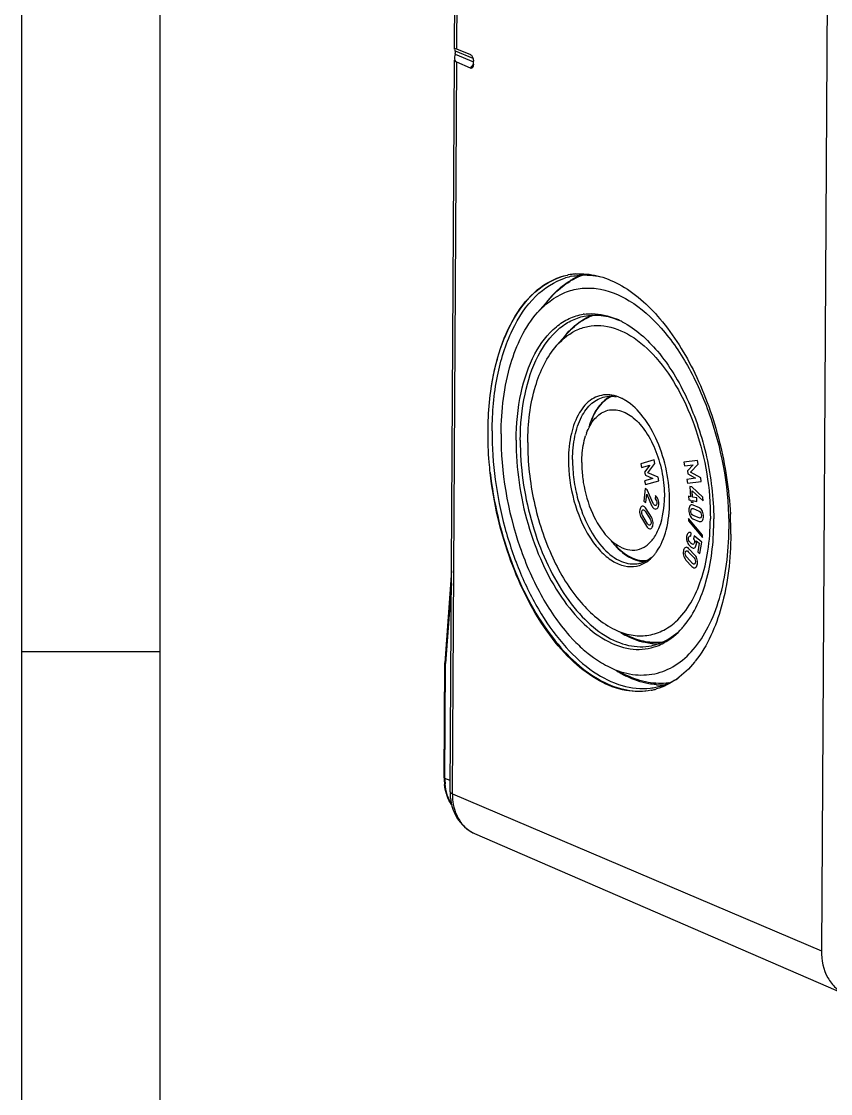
# Model space of a CAD drawing. Header units: millimetres. Extents: x 0 to 594, y 0 to 420.
# Drawn here: x 0 to 29.22, y 332.55 to 371.28 of the extents above; entities that cross this region are included whole.
import ezdxf

# ---------------------------------------------------------------- set-up
doc = ezdxf.new("R2010")
doc.units = ezdxf.units.MM
doc.header["$LTSCALE"] = 32.67
doc.layers.add('KASTEN_ABOX_DXF_CONTINUOUS_LINE', color=7, linetype='CONTINUOUS')
doc.layers.add('M-490-925-01-6274_DXF_FORMAT', color=7, linetype='CONTINUOUS')

msp = doc.modelspace()

# ---------------------------------------------------------------- linework, layer by layer
at = {"layer": 'KASTEN_ABOX_DXF_CONTINUOUS_LINE', "color": 7, "linetype": 'Continuous'}
for p, q in [((15.64124, 370.27862), (15.80109, 396.7928)), ((29.20977, 391.0433), (28.88822, 337.70749)), ((16.22388, 370.07868), (15.72297, 370.28459)), ((15.47953, 343.457), (15.63889, 369.88875)), ((16.22095, 369.59179), (15.72012, 369.81228)), ((18.63631, 360.76609), (19.11578, 361.30808)), ((19.33772, 359.58563), (19.72385, 360.02212)), ((15.5276, 351.43034), (15.28992, 348.11735)), ((21.43192, 349.31186), (21.93063, 349.07441)), ((15.26482, 343.96138), (15.28986, 348.11603)), ((15.28991, 348.11725), (15.28987, 348.11615)), ((21.24852, 347.95105), (21.86749, 347.65634)), ((16.35959, 341.95138), (29.7725, 336.12545))]:
    msp.add_line(p, q, dxfattribs=at)
at = {"layer": 'KASTEN_ABOX_DXF_CONTINUOUS_LINE', "color": 9, "linetype": 'Continuous'}
for p, q in [((15.72297, 370.28459), (15.88232, 396.71634)), ((15.66248, 370.10503), (16.32418, 369.82847)), ((15.66321, 370.22669), (16.30169, 369.95983)), ((16.24462, 370.05843), (16.22388, 370.07868)), ((15.56077, 343.38054), (15.72012, 369.81228)), ((16.22095, 369.59179), (16.32116, 369.72886)), ((15.52485, 350.97371), (15.31767, 348.08596)), ((15.29265, 343.93557), (15.31767, 348.08596)), ((15.48194, 343.85646), (15.29265, 343.93557)), ((15.56077, 343.38054), (28.88822, 337.70749))]:
    msp.add_line(p, q, dxfattribs=at)
at = {"layer": 'KASTEN_ABOX_DXF_CONTINUOUS_LINE', "color": 2, "linetype": 'Continuous'}
for p, q in [((22.84623, 355.4412), (22.36444, 355.30343)), ((22.36444, 355.30343), (22.39486, 355.17053)), ((22.39486, 355.17053), (22.69544, 355.25649)), ((22.69544, 355.25649), (22.50632, 355.00379)), ((22.61841, 354.97433), (22.875, 355.31552)), ((22.875, 355.31552), (22.84623, 355.4412)), ((24.4173, 355.42129), (23.91972, 355.3612)), ((23.91972, 355.3612), (23.94359, 355.22698)), ((23.94359, 355.22698), (24.25403, 355.26447)), ((24.25403, 355.26447), (24.04812, 355.04729)), ((24.1606, 355.00132), (24.43988, 355.29436)), ((24.43988, 355.29436), (24.4173, 355.42129)), ((22.50632, 355.00379), (22.53165, 354.89314)), ((22.53165, 354.89314), (22.80544, 354.77602)), ((22.98885, 354.81822), (22.61841, 354.97433)), ((23.01763, 354.69254), (22.98885, 354.81822)), ((24.04812, 355.04729), (24.06799, 354.93554)), ((24.06799, 354.93554), (24.34034, 354.77922)), ((24.52921, 354.79211), (24.1606, 355.00132)), ((24.55179, 354.66518), (24.52921, 354.79211)), ((22.52428, 354.41234), (22.47092, 353.95021)), ((22.80544, 354.77602), (22.50541, 354.68766)), ((22.50541, 354.68766), (22.53584, 354.55477)), ((22.59335, 354.36382), (22.52428, 354.41234)), ((22.53584, 354.55477), (23.01763, 354.69254)), ((24.34034, 354.77922), (24.03034, 354.7393)), ((24.03034, 354.7393), (24.05421, 354.60508)), ((24.05421, 354.60508), (24.55179, 354.66518)), ((24.13996, 354.48071), (24.16743, 354.11293)), ((24.20996, 354.4673), (24.13996, 354.48071)), ((24.60297, 354.10105), (24.20996, 354.4673)), ((22.54422, 353.89872), (22.57992, 354.20792)), ((22.57992, 354.20792), (22.757, 353.80155)), ((22.808, 353.87035), (22.59335, 354.36382)), ((22.89428, 354.15243), (22.88086, 354.0362)), ((24.09068, 354.12764), (24.10013, 354.00121)), ((24.16743, 354.11293), (24.09068, 354.12764)), ((24.22026, 354.32939), (24.6135, 353.96011)), ((24.23743, 354.09952), (24.22026, 354.32939)), ((24.38667, 354.07094), (24.23743, 354.09952)), ((24.39611, 353.94451), (24.38667, 354.07094)), ((24.6135, 353.96011), (24.60297, 354.10105)), ((22.47092, 353.95021), (22.54422, 353.89872)), ((22.74867, 353.37483), (22.56319, 353.67477)), ((24.10013, 354.00121), (24.17688, 353.98651)), ((24.17688, 353.98651), (24.18217, 353.91574)), ((24.18217, 353.91574), (24.25216, 353.90233)), ((24.25216, 353.90233), (24.24688, 353.9731)), ((24.24688, 353.9731), (24.39611, 353.94451)), ((24.48226, 353.70997), (24.25196, 353.80739)), ((24.25529, 353.68235), (24.47698, 353.58857)), ((22.38738, 353.35095), (22.57286, 353.05101)), ((22.61378, 353.13835), (22.43522, 353.42709)), ((22.52227, 353.58743), (22.70083, 353.29869)), ((24.09374, 353.32964), (24.08625, 353.23883)), ((24.59712, 352.72614), (24.09374, 353.32964)), ((24.2481, 353.31923), (24.4784, 353.22181)), ((24.47507, 353.34685), (24.25338, 353.44063)), ((24.08625, 353.23883), (24.58962, 352.63532)), ((24.17189, 352.68972), (24.19035, 352.80211)), ((24.29314, 352.70117), (24.27575, 352.59523)), ((24.56668, 352.47641), (24.29314, 352.70117)), ((24.36253, 352.52392), (24.47673, 352.43008)), ((24.49815, 352.05911), (24.56668, 352.47641)), ((24.58962, 352.63532), (24.59712, 352.72614)), ((24.083, 352.12685), (24.28818, 351.90573)), ((24.32052, 352.00445), (24.10738, 352.23415)), ((24.47673, 352.43008), (24.4256, 352.11872)), ((24.4256, 352.11872), (24.49815, 352.05911)), ((23.99501, 351.82605), (24.20815, 351.59635)), ((24.23253, 351.70365), (24.02735, 351.92477))]:
    msp.add_line(p, q, dxfattribs=at)
at = {"layer": 'KASTEN_ABOX_DXF_CONTINUOUS_LINE', "color": 7, "linetype": 'Continuous'}
for centre, radius, start, end in [((15.81161, 369.79179), 0.51411, 354.359222, 359.940478), ((15.75314, 369.79652), 0.57261, 359.473969, 4.667904), ((20.18857, 359.83494), 2.33319, 94.145455, 97.833511), ((20.35133, 359.76924), 2.35501, 101.53709, 107.441545), ((20.18479, 359.86166), 2.3062, 100.627848, 101.526885), ((20.18588, 359.85555), 2.3124, 97.837076, 100.626519), ((21.12606, 359.7007), 2.55847, 120.414886, 121.167894), ((21.14747, 359.70974), 2.58077, 120.89977, 121.191184), ((21.12572, 359.74664), 2.53793, 118.163414, 120.906299), ((21.10181, 359.74253), 2.51011, 117.650708, 120.420884), ((21.07256, 359.84832), 2.4232, 110.74802, 118.19008), ((21.0449, 359.8548), 2.38426, 108.06671, 117.691249), ((22.14059, 358.6889), 4.01332, 141.30433, 145.232375), ((21.88567, 358.89118), 3.68789, 138.879907, 141.28112), ((21.77358, 358.98812), 3.5397, 138.07787, 138.868659), ((20.58704, 358.8162), 1.91091, 97.973453, 98.973972), ((21.27826, 358.88687), 1.90533, 110.611754, 114.403964), ((21.25899, 358.88741), 1.87918, 107.995268, 114.024995), ((20.3774, 357.92995), 2.83029, 64.531512, 67.301996), ((20.32729, 357.82308), 2.94832, 63.86675, 64.545442), ((20.29188, 357.75135), 3.02831, 62.371247, 63.86305), ((22.06823, 357.98463), 3.11588, 141.588204, 142.390498), ((21.73052, 356.81286), 1.02958, 115.0526, 123.54181), ((21.03674, 356.35945), 1.45674, 64.519784, 67.302778), ((21.00621, 356.29477), 1.52826, 63.038641, 64.529567), ((20.95085, 356.18868), 1.64792, 58.208821, 62.995575), ((23.32379, 355.81888), 2.9437, 160.8318, 164.146594), ((23.01833, 355.92443), 2.62052, 158.186196, 160.818925), ((22.60747, 355.59721), 2.34367, 159.815498, 162.250203), ((15.31306, 353.22932), 9.68964, 359.656195, 0.513114), ((12.70478, 352.81385), 12.91321, 2.289026, 2.954508), ((13.00143, 352.8247), 12.61636, 0.538774, 2.293612), ((13.363, 352.82892), 12.25476, 359.656116, 0.534959), ((23.76803, 354.45095), 3.13536, 217.928685, 218.478747), ((21.57183, 353.08031), 1.66651, 320.832983, 324.986913), ((22.51142, 352.74677), 0.94362, 270.725139, 274.548347), ((21.73065, 352.94743), 1.45938, 315.924711, 318.5209), ((21.66849, 353.00246), 1.5424, 318.518845, 320.807213), ((22.0102, 352.57861), 0.99291, 281.717267, 293.996799), ((21.62268, 351.34755), 2.98827, 318.503129, 320.107514), ((21.56199, 351.39859), 3.06756, 320.103126, 320.685879), ((24.49345, 353.28682), 6.29965, 222.605712, 222.925814), ((23.33302, 351.90949), 3.1902, 238.000961, 241.114349), ((22.91581, 350.76395), 1.96104, 265.554728, 268.354505), ((22.91435, 350.70222), 1.89929, 268.344868, 273.887447), ((23.61747, 351.19511), 3.98136, 237.955257, 241.313174), ((21.32829, 350.54972), 3.833, 321.013624, 321.579843), ((23.47681, 350.93949), 3.68959, 241.323904, 243.94525), ((22.4377, 349.52962), 2.34495, 276.668219, 281.526308), ((22.28113, 349.38319), 2.30774, 281.528323, 285.062742), ((22.27905, 349.39085), 2.31568, 285.063143, 286.303124), ((23.09639, 349.76663), 2.44847, 265.869787, 266.765433), ((23.09351, 349.7007), 2.38248, 266.745153, 273.324866), ((17.34151, 343.94885), 2.07673, 179.6543, 180.411764), ((17.28888, 343.94761), 2.02409, 180.38733, 186.395063), ((17.52181, 343.44461), 2.04231, 179.652336, 181.935926)]:
    msp.add_arc(centre, radius, start, end, dxfattribs=at)
at = {"layer": 'KASTEN_ABOX_DXF_CONTINUOUS_LINE', "color": 9, "linetype": 'Continuous'}
msp.add_arc((17.34923, 343.92234), 2.05663, 179.631497, 185.217747, dxfattribs=at)
at = {"layer": 'KASTEN_ABOX_DXF_CONTINUOUS_LINE', "color": 7, "linetype": 'Continuous'}
for centre, major_axis, ratio, start_param, end_param in [((16.08913, 369.92823), (0.44403, -0.36488), 0.16073275, 2.6592554, 3.58735555), ((16.09147, 370.31614), (0.39976, 0.48647), 0.43406728, 2.3345017, 3.26260184)]:
    msp.add_ellipse(centre, major_axis=major_axis, ratio=ratio, start_param=start_param, end_param=end_param, dxfattribs=at)
for points, knots in [([(15.66248, 370.10503), (15.66578, 370.11596), (15.6749, 370.15507), (15.67887, 370.20163), (15.66321, 370.22669)], [0, 0, 0, 0, 0.27871812, 1, 1, 1, 1]), ([(16.24802, 370.06183), (16.27449, 370.03585), (16.30668, 369.96039), (16.32054, 369.88398), (16.32384, 369.84312)], [0, 0, 0, 0, 0.47501473, 1, 1, 1, 1]), ([(16.28446, 369.61492), (16.27713, 369.60481), (16.2589, 369.58622), (16.23159, 369.5871), (16.22095, 369.59179)], [0, 0, 0, 0, 0.51784425, 1, 1, 1, 1]), ([(16.29394, 369.63023), (16.2925, 369.62753), (16.28951, 369.62231), (16.28619, 369.6173), (16.28446, 369.61492)], [0, 0, 0, 0, 0.50923376, 1, 1, 1, 1]), ([(20.01991, 362.16202), (20.27628, 362.18062), (20.82065, 362.12902), (21.32434, 361.92498), (21.57075, 361.7924)], [0, 0, 0, 0, 0.47879983, 1, 1, 1, 1]), ([(16.94627, 357.91347), (17.01726, 358.43939), (17.23403, 359.41787), (17.81038, 360.70265), (18.61021, 361.65227), (19.30312, 362.01509), (19.64744, 362.1029)], [0, 0, 0, 0, 0.30307291, 0.56855724, 0.79706812, 1, 1, 1, 1]), ([(16.94656, 357.91839), (17.01949, 358.45639), (17.23818, 359.45539), (17.83198, 360.75965), (18.65771, 361.70966), (19.37289, 362.04974), (19.72395, 362.12134)], [0, 0, 0, 0, 0.30538294, 0.57131988, 0.79846891, 1, 1, 1, 1]), ([(16.99802, 356.49134), (17.00202, 357.15476), (17.11183, 358.4057), (17.62285, 360.08464), (18.44647, 361.36678), (19.24423, 361.88994), (19.64546, 362.01597)], [0, 0, 0, 0, 0.3071077, 0.57734517, 0.80532102, 1, 1, 1, 1]), ([(19.11589, 361.30821), (19.16781, 361.36688), (19.37422, 361.58517), (19.6119, 361.77492), (19.80193, 361.88986)], [0, 0, 0, 0, 0.26075737, 1, 1, 1, 1]), ([(19.13985, 361.35306), (19.1908, 361.4098), (19.39342, 361.62123), (19.62561, 361.80526), (19.8109, 361.91744)], [0, 0, 0, 0, 0.26038319, 1, 1, 1, 1]), ([(19.88033, 362.07666), (19.96459, 362.09385), (20.31129, 362.14504), (20.66811, 362.11716), (20.92569, 362.05925)], [0, 0, 0, 0, 0.24570803, 1, 1, 1, 1]), ([(21.57075, 361.7924), (22.13998, 361.48612), (23.22585, 360.50148), (24.43399, 358.52873), (25.28667, 356.11895), (25.55499, 354.3676), (25.60082, 353.47944)], [0, 0, 0, 0, 0.20289229, 0.44782769, 0.72085696, 1, 1, 1, 1]), ([(18.63668, 360.7665), (18.90604, 361.07092), (19.40057, 361.4555), (20.17359, 361.66085), (20.99158, 361.65747), (22.06737, 361.22033), (23.20493, 360.18483), (24.19107, 358.72232), (25.21687, 356.32554), (25.55574, 354.29734), (25.54758, 352.94338)], [0, 0, 0, 0, 0.09410454, 0.13838712, 0.18324108, 0.28134131, 0.39836649, 0.53505318, 0.68653551, 1, 1, 1, 1]), ([(17.32061, 356.38188), (17.32576, 357.2364), (17.50191, 358.78958), (18.17677, 360.24671), (18.63668, 360.7665)], [0, 0, 0, 0, 0.55181796, 1, 1, 1, 1]), ([(17.86565, 356.15408), (17.86912, 356.72878), (17.97042, 357.80669), (18.43708, 359.23489), (19.10656, 360.14632), (19.76551, 360.56914), (20.11492, 360.67623), (20.28897, 360.70371)], [0, 0, 0, 0, 0.31088881, 0.58090234, 0.80528424, 0.90468268, 1, 1, 1, 1]), ([(18.01497, 356.15745), (18.01832, 356.71448), (18.11494, 357.76097), (18.55949, 359.15257), (19.19498, 360.05104), (19.82355, 360.48407), (20.15883, 360.60258), (20.32652, 360.63675)], [0, 0, 0, 0, 0.30968404, 0.57971817, 0.80511636, 0.90485651, 1, 1, 1, 1]), ([(19.62674, 359.92055), (19.68857, 359.99852), (19.93368, 360.27933), (20.24203, 360.50903), (20.49104, 360.62197)], [0, 0, 0, 0, 0.2668432, 1, 1, 1, 1]), ([(19.72419, 360.0225), (19.78069, 360.08636), (20.00508, 360.31838), (20.27687, 360.50712), (20.49391, 360.60379)], [0, 0, 0, 0, 0.26409845, 1, 1, 1, 1]), ([(20.32197, 360.70863), (20.41477, 360.72163), (20.80433, 360.74756), (21.19678, 360.65504), (21.46953, 360.54104)], [0, 0, 0, 0, 0.24067288, 1, 1, 1, 1]), ([(20.32652, 360.63675), (20.52737, 360.67767), (20.95932, 360.69247), (21.37303, 360.57529), (21.5749, 360.49092)], [0, 0, 0, 0, 0.48369052, 1, 1, 1, 1]), ([(19.33799, 359.58591), (19.55394, 359.82997), (19.95036, 360.13838), (20.57012, 360.30289), (21.2259, 360.30031), (22.08834, 359.94975), (23.00037, 359.1197), (23.79094, 357.94717), (24.6133, 356.02567), (24.885, 354.39966), (24.87846, 353.31419)], [0, 0, 0, 0, 0.09410618, 0.13838852, 0.18324152, 0.28134286, 0.39836557, 0.53505202, 0.68653668, 1, 1, 1, 1]), ([(21.69623, 360.43435), (22.1863, 360.17789), (23.11821, 359.33031), (24.13157, 357.62788), (24.81542, 355.56003), (24.99563, 354.06569), (25.00232, 353.3161)], [0, 0, 0, 0, 0.20367794, 0.45035255, 0.7239586, 1, 1, 1, 1]), ([(18.28292, 356.07083), (18.28705, 356.7559), (18.42826, 358.00106), (18.9693, 359.1692), (19.33799, 359.58591)], [0, 0, 0, 0, 0.55182577, 1, 1, 1, 1]), ([(16.8487, 356.48796), (16.84944, 356.61032), (16.8595, 357.08833), (16.89868, 357.56588), (16.94656, 357.91839)], [0, 0, 0, 0, 0.25592442, 1, 1, 1, 1]), ([(21.16091, 357.7987), (20.96736, 357.801), (20.54351, 357.6705), (20.08823, 357.12747), (19.81324, 356.35977), (19.75485, 355.77188), (19.75295, 355.45642)], [0, 0, 0, 0, 0.19367752, 0.41444633, 0.68435136, 1, 1, 1, 1]), ([(19.90227, 355.4598), (19.90397, 355.74175), (19.9524, 356.27141), (20.17918, 356.97596), (20.54645, 357.50168), (20.89991, 357.69191), (21.07232, 357.72708)], [0, 0, 0, 0, 0.31019077, 0.58065323, 0.80642066, 1, 1, 1, 1]), ([(21.1563, 357.65025), (21.09174, 357.60766), (20.8228, 357.38501), (20.65114, 357.06527), (20.55708, 356.81288)], [0, 0, 0, 0, 0.22307646, 1, 1, 1, 1]), ([(20.99153, 357.53351), (20.94983, 357.49314), (20.78009, 357.30552), (20.65776, 357.07863), (20.58546, 356.8982)], [0, 0, 0, 0, 0.22993263, 1, 1, 1, 1]), ([(21.07232, 357.72708), (21.1695, 357.74691), (21.30565, 357.75256), (21.43757, 357.73218), (21.47117, 357.72544)], [0, 0, 0, 0, 0.74322233, 1, 1, 1, 1]), ([(21.59884, 357.70338), (21.56266, 357.7185), (21.42212, 357.77059), (21.2716, 357.79738), (21.16091, 357.7987)], [0, 0, 0, 0, 0.26157898, 1, 1, 1, 1]), ([(23.40843, 353.9286), (23.41069, 354.30293), (23.33197, 355.05346), (23.00841, 356.10209), (22.51678, 356.98321), (22.06229, 357.43885), (21.81902, 357.58937)], [0, 0, 0, 0, 0.27201147, 0.5439085, 0.79212764, 1, 1, 1, 1]), ([(20.40774, 356.40588), (20.4777, 356.59604), (20.65063, 356.93232), (21.0963, 357.26866), (21.64281, 357.26922), (22.15019, 356.96308), (22.59152, 356.43934), (22.94165, 355.7429), (23.16767, 354.94362), (23.22198, 354.37907), (23.22029, 354.09839)], [0, 0, 0, 0, 0.1144324, 0.20889433, 0.29918217, 0.40460831, 0.5332289, 0.68195446, 0.84147711, 1, 1, 1, 1]), ([(16.92885, 354.98176), (16.91482, 355.10834), (16.86646, 355.60896), (16.84644, 356.11239), (16.8487, 356.48796)], [0, 0, 0, 0, 0.25322172, 1, 1, 1, 1]), ([(16.99802, 356.49134), (16.99095, 355.31889), (17.23223, 353.5522), (17.97349, 351.36359), (18.71202, 349.89682), (19.59442, 348.68156), (20.58077, 347.77946), (21.63169, 347.2399), (22.37247, 347.16107), (22.70999, 347.20054)], [0, 0, 0, 0, 0.29522947, 0.44203746, 0.58080081, 0.70709175, 0.81823972, 0.91443105, 1, 1, 1, 1]), ([(17.32061, 356.38188), (17.31229, 355.00165), (17.66398, 352.93492), (18.7261, 350.50864), (19.45294, 349.46129), (19.85672, 349.02228)], [0, 0, 0, 0, 0.52255363, 0.77418293, 1, 1, 1, 1]), ([(17.86565, 356.15408), (17.8595, 355.13421), (18.08357, 353.59983), (18.76845, 351.72374), (19.44353, 350.4975), (20.24207, 349.52156), (21.12569, 348.85182), (22.06141, 348.54043), (22.68117, 348.61865), (22.95045, 348.71925)], [0, 0, 0, 0, 0.30215399, 0.45127249, 0.5904233, 0.71483707, 0.82231308, 0.91483548, 1, 1, 1, 1]), ([(18.01497, 356.15745), (18.00916, 355.19362), (18.21223, 353.74203), (18.83499, 351.95178), (19.45316, 350.76211), (20.18918, 349.78954), (21.00881, 349.08568), (21.88008, 348.69306), (22.48318, 348.67661), (22.75326, 348.73164)], [0, 0, 0, 0, 0.29774077, 0.44542113, 0.5844014, 0.71011988, 0.82002823, 0.91485689, 1, 1, 1, 1]), ([(18.28292, 356.07083), (18.27861, 355.35503), (18.43767, 353.92357), (19.08579, 351.94521), (20.05778, 350.32692), (20.96091, 349.53606), (21.43248, 349.3116)], [0, 0, 0, 0, 0.27655651, 0.55143979, 0.79822085, 1, 1, 1, 1]), ([(20.23429, 355.3464), (20.23481, 355.43276), (20.24738, 355.75825), (20.3023, 356.08365), (20.37537, 356.31171)], [0, 0, 0, 0, 0.26504324, 1, 1, 1, 1]), ([(19.75295, 355.45642), (19.74994, 354.95635), (19.88801, 353.9732), (20.35019, 352.85553), (20.88142, 352.15318), (21.30688, 351.78852), (21.75899, 351.58547), (22.07182, 351.57754), (22.21184, 351.60639)], [0, 0, 0, 0, 0.29803613, 0.58416165, 0.70996334, 0.81992675, 0.91479701, 1, 1, 1, 1]), ([(19.90227, 355.4598), (19.90081, 355.21776), (19.93429, 354.72791), (20.1044, 353.89646), (20.43603, 353.02845), (20.96282, 352.24599), (21.5925, 351.73788), (22.0923, 351.65856), (22.30066, 351.70107)], [0, 0, 0, 0, 0.14795191, 0.298919, 0.51760591, 0.71138002, 0.87001799, 1, 1, 1, 1]), ([(20.23429, 355.3464), (20.23393, 355.2875), (20.23782, 355.04721), (20.26191, 354.80731), (20.29059, 354.62821)], [0, 0, 0, 0, 0.24513704, 1, 1, 1, 1]), ([(16.92863, 354.98698), (16.98661, 354.46043), (17.16946, 353.41721), (17.74125, 351.4633), (18.60605, 349.69915), (19.75424, 348.31325), (20.6516, 347.57997), (21.59047, 347.14245), (22.24302, 347.07172), (22.54582, 347.09794)], [0, 0, 0, 0, 0.15187401, 0.30268277, 0.58329959, 0.70680571, 0.81640528, 0.91286286, 1, 1, 1, 1]), ([(22.74234, 347.122), (22.44234, 347.06081), (21.78158, 347.06342), (20.81027, 347.44046), (19.87903, 348.14338), (18.67697, 349.53067), (17.52865, 351.83195), (17.04908, 353.89535), (16.92885, 354.98176)], [0, 0, 0, 0, 0.08599244, 0.1802352, 0.28792516, 0.41056725, 0.6930041, 1, 1, 1, 1]), ([(20.29059, 354.62821), (20.35149, 354.24788), (20.55432, 353.54262), (20.93713, 352.90663), (21.17104, 352.65773)], [0, 0, 0, 0, 0.53000879, 1, 1, 1, 1]), ([(21.17104, 352.65773), (21.27531, 352.54678), (21.49113, 352.35809), (21.8621, 352.187), (22.23967, 352.17262), (22.5836, 352.32746), (22.86086, 352.62549), (23.14967, 353.20921), (23.21809, 353.73479), (23.22029, 354.09839)], [0, 0, 0, 0, 0.13082584, 0.24359078, 0.34458939, 0.44534209, 0.55750264, 0.68756013, 1, 1, 1, 1]), ([(22.93673, 352.12412), (23.10123, 352.35863), (23.34023, 352.95666), (23.40637, 353.58668), (23.40843, 353.9286)], [0, 0, 0, 0, 0.45585263, 1, 1, 1, 1]), ([(23.6219, 349.59539), (24.05927, 349.9889), (24.52628, 350.8726), (24.82219, 352.17236), (24.8761, 352.92335), (24.87846, 353.31419)], [0, 0, 0, 0, 0.44022788, 0.70755181, 1, 1, 1, 1]), ([(21.24805, 347.9513), (21.50747, 347.82776), (22.04256, 347.65158), (22.87999, 347.6706), (23.65413, 347.99563), (24.31739, 348.59515), (24.85191, 349.4288), (25.40256, 350.87226), (25.54248, 352.09841), (25.54758, 352.94338)], [0, 0, 0, 0, 0.10857985, 0.2091012, 0.30983697, 0.41897952, 0.54193307, 0.68068651, 1, 1, 1, 1]), ([(23.93531, 349.45507), (24.30826, 349.91049), (24.85302, 351.1441), (24.99821, 352.45384), (25.00253, 353.17118)], [0, 0, 0, 0, 0.45071931, 1, 1, 1, 1]), ([(25.61755, 352.75536), (25.61222, 351.872), (25.43687, 350.25943), (24.78189, 348.73582), (24.33136, 348.16781)], [0, 0, 0, 0, 0.54923613, 1, 1, 1, 1]), ([(21.46009, 352.35024), (21.61246, 352.18814), (21.92955, 351.92068), (22.3387, 351.80087), (22.52336, 351.80323)], [0, 0, 0, 0, 0.54641604, 1, 1, 1, 1]), ([(21.50649, 352.28084), (21.57006, 352.21599), (21.80796, 351.99721), (22.10634, 351.83119), (22.33545, 351.78654)], [0, 0, 0, 0, 0.28008272, 1, 1, 1, 1]), ([(22.30066, 351.70107), (22.34164, 351.70943), (22.50738, 351.75461), (22.65932, 351.84496), (22.75858, 351.92831)], [0, 0, 0, 0, 0.24396245, 1, 1, 1, 1]), ([(22.414, 351.67152), (22.44705, 351.6862), (22.58099, 351.75436), (22.69984, 351.85045), (22.77911, 351.93228)], [0, 0, 0, 0, 0.24092103, 1, 1, 1, 1]), ([(21.43248, 349.3116), (21.61813, 349.22323), (21.99818, 349.09272), (22.59153, 349.07111), (23.15306, 349.2398), (23.47496, 349.46319), (23.6219, 349.59539)], [0, 0, 0, 0, 0.26295926, 0.50696651, 0.74720687, 1, 1, 1, 1]), ([(22.95045, 348.71925), (23.03434, 348.75059), (23.37642, 348.90589), (23.67188, 349.154), (23.86087, 349.36759)], [0, 0, 0, 0, 0.23897522, 1, 1, 1, 1]), ([(19.88062, 348.99644), (19.92718, 348.94638), (20.11065, 348.75548), (20.30712, 348.57689), (20.46019, 348.45384)], [0, 0, 0, 0, 0.25822318, 1, 1, 1, 1]), ([(22.76381, 348.80882), (22.68298, 348.81509), (22.34431, 348.86231), (22.01983, 348.99059), (21.79195, 349.1162)], [0, 0, 0, 0, 0.23756938, 1, 1, 1, 1]), ([(23.13867, 348.85842), (22.94138, 348.83209), (22.52014, 348.84605), (22.12383, 348.9824), (21.93009, 349.07468)], [0, 0, 0, 0, 0.48119453, 1, 1, 1, 1]), ([(22.75326, 348.73164), (22.8394, 348.74919), (23.1886, 348.84591), (23.5058, 349.04404), (23.71027, 349.22576)], [0, 0, 0, 0, 0.24321125, 1, 1, 1, 1]), ([(20.46019, 348.45384), (20.52378, 348.40272), (20.77169, 348.21353), (21.04013, 348.05031), (21.24805, 347.9513)], [0, 0, 0, 0, 0.26158153, 1, 1, 1, 1]), ([(15.28985, 348.11613), (15.2898, 348.10677), (15.30183, 348.09468), (15.31356, 348.08803), (15.31767, 348.08596)], [0, 0, 0, 0, 0.6706325, 1, 1, 1, 1]), ([(24.30767, 348.13825), (24.12102, 347.90765), (23.70947, 347.50395), (23.18999, 347.24458), (22.92911, 347.16828)], [0, 0, 0, 0, 0.52186234, 1, 1, 1, 1]), ([(22.92004, 347.32452), (22.83172, 347.3309), (22.46436, 347.37737), (22.1089, 347.50139), (21.85623, 347.62485)], [0, 0, 0, 0, 0.23947501, 1, 1, 1, 1]), ([(23.37497, 347.38717), (23.12898, 347.35421), (22.60372, 347.37141), (22.10946, 347.54116), (21.86787, 347.65618)], [0, 0, 0, 0, 0.48121179, 1, 1, 1, 1]), ([(22.90626, 347.23196), (22.97664, 347.24632), (23.25887, 347.31743), (23.52712, 347.44148), (23.71287, 347.55749)], [0, 0, 0, 0, 0.24697105, 1, 1, 1, 1]), ([(15.38479, 343.27649), (15.37127, 343.31148), (15.32099, 343.45611), (15.29031, 343.60734), (15.27738, 343.72216)], [0, 0, 0, 0, 0.24507727, 1, 1, 1, 1]), ([(15.48066, 343.37561), (15.49076, 343.07719), (15.63879, 342.48538), (16.10046, 342.06393), (16.35959, 341.95138)], [0, 0, 0, 0, 0.51383341, 1, 1, 1, 1]), ([(28.88822, 337.70749), (28.8862, 337.37244), (28.99149, 336.86543), (29.38205, 336.35385), (29.63769, 336.18405), (29.77217, 336.12559)], [0, 0, 0, 0, 0.52778454, 0.76902293, 1, 1, 1, 1])]:
    msp.add_open_spline(points, degree=3, knots=knots, dxfattribs=at)
for points in [[(16.22388, 370.07868), (16.23296, 370.07495), (16.24101, 370.0687), (16.24802, 370.06183)], [(16.31675, 369.698), (16.31198, 369.67464), (16.30517, 369.65125), (16.29394, 369.63023)], [(16.32323, 369.74126), (16.32178, 369.72675), (16.31967, 369.71229), (16.31675, 369.698)], [(21.16163, 357.67099), (21.10083, 357.63077), (21.04392, 357.58421), (20.99153, 357.53351)], [(21.32486, 357.74017), (21.26605, 357.71575), (21.20946, 357.68531), (21.1563, 357.65025)], [(21.31355, 352.50005), (21.37412, 352.42384), (21.43835, 352.35035), (21.50649, 352.28084)], [(22.33545, 351.78654), (22.39014, 351.77587), (22.44586, 351.76944), (22.50155, 351.76779)], [(15.53047, 342.99079), (15.47198, 343.08027), (15.42333, 343.17678), (15.38479, 343.27649)]]:
    msp.add_open_spline(points, degree=3, dxfattribs=at)
at = {"layer": 'KASTEN_ABOX_DXF_CONTINUOUS_LINE', "color": 2, "linetype": 'Continuous'}
for points in [[(22.88086, 354.0362), (22.90351, 354.01789), (22.92001, 353.99247), (22.93083, 353.96082)], [(22.99152, 354.01137), (22.96812, 354.07591), (22.93586, 354.12322), (22.89428, 354.15243)], [(22.35442, 353.70831), (22.3317, 353.66646), (22.3217, 353.61212), (22.32478, 353.54526)], [(22.44698, 353.77032), (22.40812, 353.7713), (22.37735, 353.75054), (22.35442, 353.70831)], [(22.41442, 353.61128), (22.42758, 353.63553), (22.44368, 353.64622), (22.46277, 353.64272)], [(22.56319, 353.67477), (22.52454, 353.73727), (22.48562, 353.76936), (22.44698, 353.77032)], [(22.46277, 353.64272), (22.48211, 353.63917), (22.50179, 353.62055), (22.52227, 353.58743)], [(22.757, 353.80155), (22.77865, 353.75148), (22.80674, 353.71431), (22.84163, 353.6898)], [(22.83242, 353.82754), (22.82436, 353.83721), (22.81637, 353.8511), (22.808, 353.87035)], [(22.85569, 353.80498), (22.84794, 353.81042), (22.84009, 353.81834), (22.83242, 353.82754)], [(22.84163, 353.6898), (22.88215, 353.66134), (22.91932, 353.65988), (22.95341, 353.68462)], [(22.90884, 353.80011), (22.89103, 353.79098), (22.87331, 353.7926), (22.85569, 353.80498)], [(22.94154, 353.86552), (22.93756, 353.83104), (22.92666, 353.80923), (22.90884, 353.80011)], [(22.93083, 353.96082), (22.94165, 353.92917), (22.9452, 353.89722), (22.94154, 353.86552)], [(22.95341, 353.68462), (22.98751, 353.70937), (23.00844, 353.75539), (23.01621, 353.82268)], [(23.01621, 353.82268), (23.02328, 353.88385), (23.01493, 353.94683), (22.99152, 354.01137)], [(24.14024, 353.78026), (24.11381, 353.74161), (24.10047, 353.69047), (24.09996, 353.6268)], [(24.25196, 353.80739), (24.20397, 353.82769), (24.16652, 353.81869), (24.14024, 353.78026)], [(24.17446, 353.59528), (24.17475, 353.63183), (24.18179, 353.65843), (24.19584, 353.67453)], [(24.19584, 353.67453), (24.21007, 353.69083), (24.22986, 353.69311), (24.25529, 353.68235)], [(24.5927, 353.58872), (24.56694, 353.6493), (24.53025, 353.68967), (24.48226, 353.70997)], [(22.32478, 353.54526), (22.32785, 353.47878), (22.34872, 353.41346), (22.38738, 353.35095)], [(22.39972, 353.52635), (22.39654, 353.5594), (22.40147, 353.58743), (22.41442, 353.61128)], [(22.43522, 353.42709), (22.41474, 353.46021), (22.4029, 353.49329), (22.39972, 353.52635)], [(22.70083, 353.29869), (22.72103, 353.26604), (22.73278, 353.23381), (22.73626, 353.20029)], [(22.81134, 353.18095), (22.80812, 353.24785), (22.78733, 353.31232), (22.74867, 353.37483)], [(24.09996, 353.6268), (24.09947, 353.56371), (24.11191, 353.50166), (24.13756, 353.44097)], [(24.13756, 353.44097), (24.16306, 353.38064), (24.20011, 353.33954), (24.2481, 353.31923)], [(24.19455, 353.49924), (24.18075, 353.52755), (24.17418, 353.55932), (24.17446, 353.59528)], [(24.25338, 353.44063), (24.22795, 353.45139), (24.20834, 353.47093), (24.19455, 353.49924)], [(24.53399, 353.35579), (24.51957, 353.33926), (24.50015, 353.33624), (24.47507, 353.34685)], [(24.47698, 353.58857), (24.50206, 353.57796), (24.52131, 353.55917), (24.53547, 353.53071)], [(24.4784, 353.22181), (24.52639, 353.20151), (24.56348, 353.21126), (24.59002, 353.24972)], [(24.5559, 353.43392), (24.55561, 353.39796), (24.54822, 353.3721), (24.53399, 353.35579)], [(24.53547, 353.53071), (24.54926, 353.50298), (24.55619, 353.47047), (24.5559, 353.43392)], [(24.59002, 353.24972), (24.61656, 353.28818), (24.63025, 353.33917), (24.63075, 353.40226)], [(24.63075, 353.40226), (24.63126, 353.46593), (24.61845, 353.52813), (24.5927, 353.58872)], [(22.57286, 353.05101), (22.61152, 352.9885), (22.65036, 352.95727), (22.68925, 352.95607)], [(22.67317, 353.08435), (22.65358, 353.08793), (22.63397, 353.10569), (22.61378, 353.13835)], [(22.72163, 353.1145), (22.70868, 353.09064), (22.69251, 353.08081), (22.67317, 353.08435)], [(22.68925, 352.95607), (22.72815, 352.95487), (22.7592, 352.97516), (22.78192, 353.017)], [(22.73626, 353.20029), (22.73965, 353.16763), (22.7348, 353.13874), (22.72163, 353.1145)], [(22.78192, 353.017), (22.80485, 353.05924), (22.81457, 353.11404), (22.81134, 353.18095)], [(24.02151, 352.68084), (24.01515, 352.64213), (24.01505, 352.60315), (24.02159, 352.56468)], [(24.07567, 352.80245), (24.04792, 352.77206), (24.02981, 352.73139), (24.02151, 352.68084)], [(24.02159, 352.56468), (24.02808, 352.52653), (24.03687, 352.49367), (24.04747, 352.46676)], [(24.04747, 352.46676), (24.05856, 352.43862), (24.07145, 352.41399), (24.08688, 352.39277)], [(24.19035, 352.80211), (24.14181, 352.83284), (24.10364, 352.83308), (24.07567, 352.80245)], [(24.11514, 352.49983), (24.09235, 352.52926), (24.08541, 352.57097), (24.09442, 352.62582)], [(24.09442, 352.62582), (24.10458, 352.68766), (24.1302, 352.70933), (24.17189, 352.68972)], [(24.18497, 352.4263), (24.16102, 352.44598), (24.13786, 352.4705), (24.11514, 352.49983)], [(24.27575, 352.59523), (24.29963, 352.54875), (24.3083, 352.50318), (24.30114, 352.45962)], [(24.36972, 352.37581), (24.37758, 352.42367), (24.3751, 352.47331), (24.36253, 352.52392)], [(23.91231, 352.17978), (23.89778, 352.12704), (23.89669, 352.06686), (23.90936, 351.99937)], [(23.98746, 352.28301), (23.95193, 352.26746), (23.92696, 352.23301), (23.91231, 352.17978)], [(23.98039, 352.01181), (23.97262, 352.04447), (23.97297, 352.07541), (23.98125, 352.10548)], [(23.98125, 352.10548), (23.98967, 352.13603), (24.00275, 352.15389), (24.02065, 352.15841)], [(24.10738, 352.23415), (24.06297, 352.28202), (24.02279, 352.29847), (23.98746, 352.28301)], [(24.02065, 352.15841), (24.03879, 352.16299), (24.05946, 352.15222), (24.083, 352.12685)], [(24.08688, 352.39277), (24.1023, 352.37155), (24.12694, 352.34643), (24.16096, 352.31847)], [(24.16096, 352.31847), (24.20261, 352.28425), (24.23335, 352.2651), (24.25264, 352.26023)], [(24.25831, 352.39143), (24.23723, 352.3919), (24.21274, 352.40348), (24.18497, 352.4263)], [(24.25264, 352.26023), (24.27193, 352.25536), (24.29081, 352.25755), (24.3095, 352.26692)], [(24.30114, 352.45962), (24.29355, 352.41337), (24.27923, 352.39096), (24.25831, 352.39143)], [(24.3095, 352.26692), (24.32172, 352.27304), (24.33358, 352.28527), (24.34515, 352.30395)], [(24.34515, 352.30395), (24.35663, 352.32248), (24.36486, 352.34623), (24.36972, 352.37581)], [(23.90936, 351.99937), (23.92195, 351.93226), (23.95059, 351.87392), (23.99501, 351.82605)], [(24.02735, 351.92477), (24.00381, 351.95014), (23.98816, 351.97915), (23.98039, 352.01181)], [(24.29459, 351.67337), (24.27622, 351.66872), (24.25574, 351.67864), (24.23253, 351.70365)], [(24.28818, 351.90573), (24.31138, 351.88072), (24.32684, 351.85256), (24.33495, 351.81954)], [(24.33428, 351.72503), (24.326, 351.69496), (24.31272, 351.67796), (24.29459, 351.67337)], [(24.40618, 351.83161), (24.39338, 351.89909), (24.36494, 351.95658), (24.32052, 352.00445)], [(24.33495, 351.81954), (24.34285, 351.78737), (24.34269, 351.75559), (24.33428, 351.72503)], [(24.40355, 351.65037), (24.41821, 351.7036), (24.41898, 351.76413), (24.40618, 351.83161)], [(24.20815, 351.59635), (24.25256, 351.54848), (24.29254, 351.53288), (24.32814, 351.54821)], [(24.32814, 351.54821), (24.36374, 351.56353), (24.38903, 351.59763), (24.40355, 351.65037)]]:
    msp.add_open_spline(points, degree=3, dxfattribs=at)
at = {"layer": 'KASTEN_ABOX_DXF_CONTINUOUS_LINE', "color": 9, "linetype": 'Continuous'}
for points, knots in [([(15.2648, 343.96138), (15.26476, 343.95287), (15.27742, 343.94253), (15.28857, 343.93728), (15.29265, 343.93557)], [0, 0, 0, 0, 0.65819006, 1, 1, 1, 1]), ([(15.52934, 343.01165), (15.4807, 343.09188), (15.42583, 343.20647), (15.385, 343.32575), (15.37542, 343.35654)], [0, 0, 0, 0, 0.74422637, 1, 1, 1, 1]), ([(15.47954, 343.457), (15.4795, 343.45006), (15.49126, 343.41156), (15.53174, 343.39289), (15.56077, 343.38054)], [0, 0, 0, 0, 0.18032144, 1, 1, 1, 1]), ([(15.56077, 343.38054), (15.56019, 343.28375), (15.58199, 342.92126), (15.71169, 342.55974), (15.87057, 342.34554)], [0, 0, 0, 0, 0.26629042, 1, 1, 1, 1]), ([(15.87057, 342.34554), (15.90285, 342.30203), (16.03823, 342.14039), (16.21604, 342.01377), (16.3596, 341.95138)], [0, 0, 0, 0, 0.25713275, 1, 1, 1, 1])]:
    msp.add_open_spline(points, degree=3, knots=knots, dxfattribs=at)
msp.add_open_spline([(15.37542, 343.35654), (15.33721, 343.4794), (15.31289, 343.60719), (15.30113, 343.73531)], degree=3, dxfattribs=at)
at = {"layer": 'M-490-925-01-6274_DXF_FORMAT', "color": 2, "linetype": 'Continuous'}
for p, q in [((0, 420), (0, 0)), ((4.99997, 348.50663), (-0.00003, 348.50663))]:
    msp.add_line(p, q, dxfattribs=at)
at = {"layer": 'M-490-925-01-6274_DXF_FORMAT', "color": 7, "linetype": 'Continuous'}
msp.add_line((5, 415), (5, 5), dxfattribs=at)

doc.saveas('drawing.dxf')
